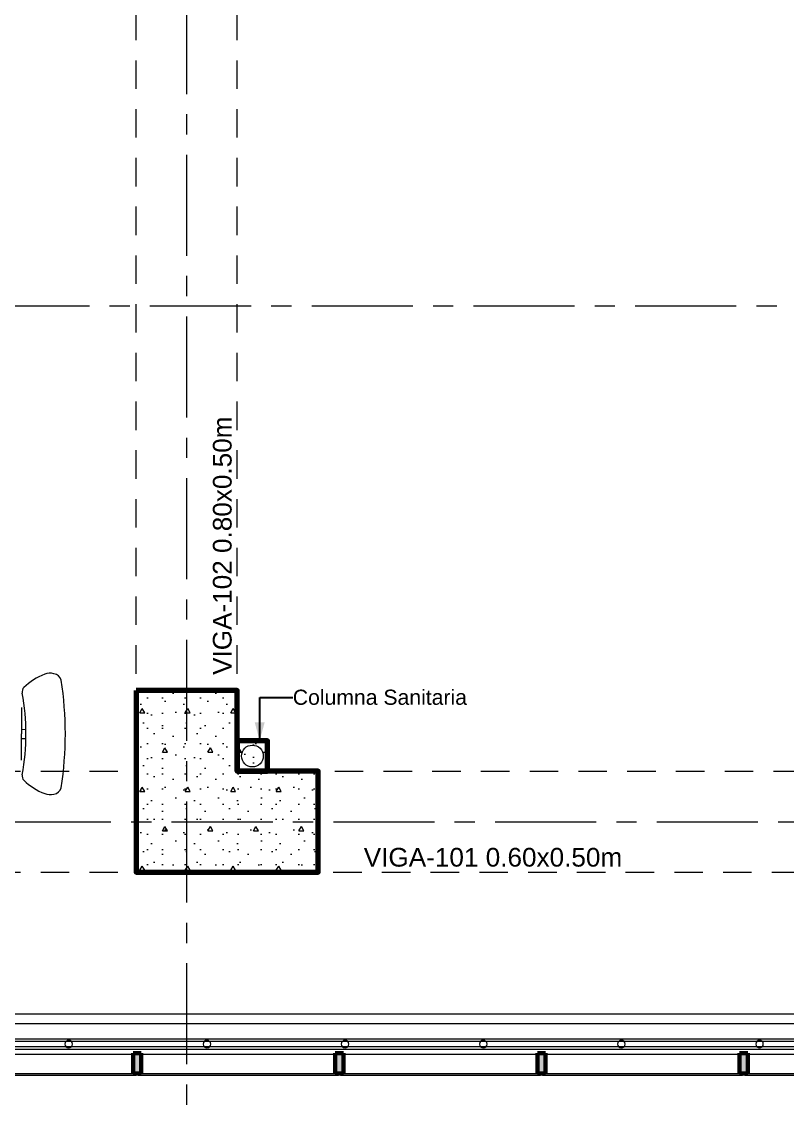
# Model space of a CAD drawing. Header units: inches. Extents: x -19 to 5698, y -728 to 92.
# Drawn here: x 200.5 to 204.29, y 6.05 to 11.41 of the extents above; entities that cross this region are included whole.
import ezdxf

# ---------------------------------------------------------------- set-up
doc = ezdxf.new("R2010")
doc.units = ezdxf.units.IN
doc.header["$MEASUREMENT"] = 0
doc.set_wipeout_variables(frame=1)
for name, pattern in [('Hidden Line', [0.195611, 0.141111, -0.0545]), ('Punto & Raya', [0.65, 0.5, -0.075, 0, -0.075]), ('Rayas', [0.282222, 0.141111, -0.141111]), ('Wipeout_Contour', [1, 0, -1])]:
    doc.linetypes.add(name, pattern=pattern)
doc.layers.get('0').update_dxf_attribs({"color": 61})
for name, color, linetype in [('02 _ ARQ _ ALB _ Ejes Generales', 251, 'Continuous'), ('02 _ ARQ _ ALB _ Mobiliario', 7, 'Continuous'), ('02 _ ARQ _ ZON _ Espacio.3D', 7, 'Continuous'), ('08 _ STR _ EXT _ 06 Columnas', 7, 'Continuous'), ('08 _ STR _ EXT _ 07 Losa Aligerada', 7, 'Continuous'), ('08 _ STR _ EXT _ 09 Vigas', 251, 'Continuous'), ('Acabado - Muros', 7, 'Continuous'), ('Estructura - 04 MURO', 7, 'Continuous'), ('Estructura - Carga', 7, 'Continuous'), ('Interior - Escaleras & Barandillas', 7, 'Continuous'), ('Marcador - Secciones', 7, 'Continuous'), ('MEP - HVAC', 7, 'Continuous'), ('Notas - Etiquetas', 7, 'Continuous')]:
    doc.layers.add(name, color=color, linetype=linetype)
doc.styles.add('Estilo_Generado_4', font='swisse.ttf')
doc.dimstyles.new('Estilo_Generado__8', dxfattribs={"dimtxt": 0.18, "dimasz": 0.0912, "dimexe": 0.18, "dimexo": 0.0625, "dimgap": 0, "dimtad": 0, "dimtih": 1, "dimtoh": 1, "dimdec": 4, "dimzin": 0, "dimdsep": 46, "dimcen": 0.09, "dimadec": 0, "dimazin": 0, "dimtfac": 1, "dimtdec": 4, "dimtmove": 0, "dimatfit": 3, "dimldrblk": 'ARROWHEAD_5', "dimfxl": 1, "dimtolj": 1, "dimtzin": 0, "dimarcsym": 0})

# ---------------------------------------------------------------- blocks, each defined once
blk = doc.blocks.new('ARROWHEAD_5')
at = {"linetype": 'Continuous', "lineweight": 0}
blk.add_hatch(color=0, dxfattribs=at).paths.add_polyline_path([(-1, 0.2679), (0, 0), (-1, -0.2679)])
at = {"color": 0, "linetype": 'Continuous', "lineweight": 0}
blk.add_line((0, 0), (-1, 0), dxfattribs=at)

msp = doc.modelspace()

# ---------------------------------------------------------------- hatches: boundary and pattern name
at = {"layer": '08 _ STR _ EXT _ 06 Columnas', "linetype": 'Continuous', "lineweight": 9}
h = msp.add_hatch(dxfattribs=at)
h.set_pattern_fill('HORMIGÓN_EN_MASA_0002', style=0, pattern_type=2)
h.set_pattern_definition([(0, (185.00004, 1e-08), (0, 0.3897114), [0.024375, -0.200625]), (0, (185.11254, 0.19486), (0, 0.3897114), [0.024375, -0.200625]), (60, (185.00004, 1e-08), (-0.3375, 0.194856), [0.024375, -0.200625]), (60, (185.22504, 1e-08), (-0.3375, 0.194856), [0.024375, -0.200625]), (120, (185.0244, 1e-08), (0.3375, 0.194856), [0.024375, -0.200625]), (120, (185.2494, 1e-08), (0.3375, 0.194856), [0.024375, -0.200625]), (0, (185.00004, 0.0375), (0, 0.075), [0, -0.075, 0, -0.1125]), (45, (185.03754, 0.0375), (-0.053033, 0.053033), [0, -0.05625, 0, -0.09375])])
h.paths.add_polyline_path([(201.07, 8.1), (201.07, 7.2), (201.97, 7.2), (201.97, 7.7), (201.57, 7.7), (201.57, 8.1)])
at = {"layer": 'Acabado - Muros', "linetype": 'Continuous', "lineweight": 9}
for points in [[(200.08, 6.195), (201.07, 6.195), (201.07, 6.205), (200.08, 6.205)], [(201.08, 6.195), (202.07, 6.195), (202.07, 6.205), (201.08, 6.205)], [(202.08, 6.195), (203.07, 6.195), (203.07, 6.205), (202.08, 6.205)], [(203.08, 6.195), (204.07, 6.195), (204.07, 6.205), (203.08, 6.205)], [(204.08, 6.195), (205.07, 6.195), (205.07, 6.205), (204.08, 6.205)]]:
    msp.add_hatch(color=250, dxfattribs=at).paths.add_polyline_path(points)
at = {"layer": 'Estructura - Carga', "linetype": 'Continuous', "lineweight": 13}
h = msp.add_hatch(dxfattribs=at)
h.set_pattern_fill('HORMIGÓN_ARMADO_0002', color=251, style=0, pattern_type=2)
h.set_pattern_definition([(0, (185.00004, 1e-08), (0, 0.311769), [0.03, -0.15]), (0, (185.09004, 0.1559), (0, 0.311769), [0.03, -0.15]), (60, (185.00004, 1e-08), (-0.27, 0.1558846), [0.03, -0.15]), (60, (185.18004, 1e-08), (-0.27, 0.1558846), [0.03, -0.15]), (120, (185.03004, 1e-08), (0.27, 0.1558846), [0.03, -0.15]), (120, (185.21004, 1e-08), (0.27, 0.1558846), [0.03, -0.15]), (0, (185.00004, 0.03), (0, 0.06), [0, -0.06, 0, -0.09]), (45, (185.03004, 0.03), (-0.0424264, 0.0424264), [0, -0.045, 0, -0.075])])
h.paths.add_polyline_path([(201.57, 7.7), (201.72, 7.7), (201.72, 7.85), (201.57, 7.85)])

# ---------------------------------------------------------------- linework, layer by layer
at = {"layer": '02 _ ARQ _ ALB _ Ejes Generales', "color": 251, "linetype": 'Punto & Raya', "lineweight": 13, "true_color": 0x636466}
msp.add_line((190.8454, 7.45), (239.57, 7.45), dxfattribs=at)
at = {"layer": '02 _ ARQ _ ALB _ Mobiliario', "color": 175, "linetype": 'Continuous', "lineweight": 13}
for p, q in [((200.5036, 8.015), (200.5036, 7.8846)), ((200.5036, 7.9072), (200.524, 7.9069)), ((200.5036, 7.7542), (200.5036, 7.8846)), ((200.5036, 7.862), (200.524, 7.8623))]:
    msp.add_line(p, q, dxfattribs=at)
for centre, major_axis, start_param, end_param in [((200.718, 7.9097), (0.2887, 0), 1.926573, 2.351051), ((200.6445, 8.1104), (0.0744, 0), 1.316199, 1.942315), ((200.6581, 8.1407), (0.0419, 0), 0.242579, 1.449866), ((199.0064, 7.885), (1.7134, 0), 6.282956, 6.439399), ((200.5347, 8.0936), (0.0287, 0), 2.3326, 3.380474), ((199.4025, 7.8905), (1.1218, 0), 6.277925, 6.459683), ((199.4025, 7.8787), (1.1218, 0), 6.106688, 6.288446), ((199.0064, 7.8842), (1.7134, 0), 6.126972, 6.283414), ((200.5347, 7.6756), (0.0287, 0), 2.902712, 3.950586), ((200.718, 7.8595), (0.2887, 0), 3.932134, 4.356613), ((200.6581, 7.6285), (0.0419, 0), 4.833319, 6.040606), ((200.6445, 7.6588), (0.0744, 0), 4.340871, 4.966987)]:
    msp.add_ellipse(centre, major_axis=major_axis, ratio=0.996858, start_param=start_param, end_param=end_param, dxfattribs=at)
at = {"layer": '02 _ ARQ _ ZON _ Espacio.3D', "color": 254, "linetype": 'Continuous', "lineweight": 0, "flags": 128}
for points in [[(205.0199, 6.5), (205.02, 18.6001), (193.32, 18.6001), (193.32, 6.5)], [(201.97, 7.2), (201.07, 7.2), (201.07, 8.1), (201.57, 8.1), (201.57, 7.7), (201.97, 7.7)]]:
    msp.add_lwpolyline(points, close=True, dxfattribs=at)
at = {"layer": '08 _ STR _ EXT _ 06 Columnas', "color": 7, "linetype": 'Continuous', "lineweight": 80, "flags": 128}
msp.add_lwpolyline([(201.07, 8.1), (201.07, 7.2), (201.97, 7.2), (201.97, 7.7), (201.57, 7.7), (201.57, 8.1)], close=True, dxfattribs=at)
at = {"layer": '08 _ STR _ EXT _ 09 Vigas', "color": 251, "linetype": 'Hidden Line', "lineweight": 13, "true_color": 0x636466}
for p, q in [((201.07, 7.7), (201.07, 16.9)), ((201.57, 7.7), (201.57, 16.9)), ((194.57, 7.7), (201.07, 7.7)), ((201.57, 7.7), (208.07, 7.7)), ((194.57, 7.2), (236.57, 7.2)), ((201.57, 7.2), (201.07, 7.2))]:
    msp.add_line(p, q, dxfattribs=at)
at = {"layer": 'Acabado - Muros', "color": 7, "linetype": 'Continuous', "lineweight": 60}
for p, q in [((201.095, 6.205), (201.055, 6.205)), ((202.095, 6.205), (202.055, 6.205)), ((203.095, 6.205), (203.055, 6.205)), ((204.095, 6.205), (204.055, 6.205))]:
    msp.add_line(p, q, dxfattribs=at)
at = {"layer": 'Acabado - Muros', "color": 7, "linetype": 'Continuous', "lineweight": 13, "flags": 128}
for points in [[(200.08, 6.195), (200.08, 6.205), (201.07, 6.205), (201.07, 6.195)], [(201.08, 6.195), (201.08, 6.205), (202.07, 6.205), (202.07, 6.195)], [(202.08, 6.195), (202.08, 6.205), (203.07, 6.205), (203.07, 6.195)], [(203.08, 6.195), (203.08, 6.205), (204.07, 6.205), (204.07, 6.195)], [(204.08, 6.195), (204.08, 6.205), (205.07, 6.205), (205.07, 6.195)]]:
    msp.add_lwpolyline(points, close=True, dxfattribs=at)
at = {"layer": 'Estructura - Carga', "color": 7, "linetype": 'Continuous', "lineweight": 80, "flags": 128}
msp.add_lwpolyline([(201.57, 7.7), (201.72, 7.7), (201.72, 7.85), (201.57, 7.85)], close=True, dxfattribs=at)
at = {"layer": 'Marcador - Secciones', "color": 251, "linetype": 'Punto & Raya', "lineweight": 13, "true_color": 0x636466}
msp.add_line((189.9384, 10.0018), (231.3507, 10.0018), dxfattribs=at)
at = {"layer": 'MEP - HVAC', "color": 7, "linetype": 'Continuous', "lineweight": 13, "flags": 128}
msp.add_lwpolyline([(201.645, 7.829, -1), (201.645, 7.721, -1)], format="xyb", close=True, dxfattribs=at)

# ---------------------------------------------------------------- texts
at = {"layer": 'Notas - Etiquetas', "color": 171, "linetype": 'Continuous', "lineweight": 13, "insert": (201.5434, 8.1763), "char_height": 0.0925, "attachment_point": 7, "rotation": 90, "style": 'Estilo_Generado_4'}
msp.add_mtext('\\A1;{\\pql;\\fSwis721 Ex BT|b0|i0|c0|p34;VIGA-102\\fSwis721 Ex BT|b0|i0|c0|p34; \\fSwis721 Ex BT|b0|i0|c0|p34;0.80\\fSwis721 Ex BT|b0|i0|c0|p34;x\\fSwis721 Ex BT|b0|i0|c0|p34;0.50\\fSwis721 Ex BT|b0|i0|c0|p34;m}', dxfattribs=at)
at = {"layer": 'Notas - Etiquetas', "color": 5, "linetype": 'Continuous', "lineweight": 35, "insert": (201.8446, 8.0654), "char_height": 0.075, "attachment_point": 4, "style": 'Estilo_Generado_4'}
msp.add_mtext('\\A1;{\\pql;\\fSwis721 Ex BT|b0|i0|c0|p34;Columna Sanitaria}', dxfattribs=at)
at = {"layer": 'Notas - Etiquetas', "color": 171, "linetype": 'Continuous', "lineweight": 13, "insert": (202.1957, 7.2267), "char_height": 0.0925, "attachment_point": 7, "style": 'Estilo_Generado_4'}
msp.add_mtext('\\A1;{\\pql;\\fSwis721 Ex BT|b0|i0|c0|p34;VIGA-101\\fSwis721 Ex BT|b0|i0|c0|p34; \\fSwis721 Ex BT|b0|i0|c0|p34;0.60\\fSwis721 Ex BT|b0|i0|c0|p34;x\\fSwis721 Ex BT|b0|i0|c0|p34;0.50\\fSwis721 Ex BT|b0|i0|c0|p34;m}', dxfattribs=at)

# ---------------------------------------------------------------- leaders
at = {"layer": 'Notas - Etiquetas', "color": 144, "linetype": 'Continuous', "lineweight": 13, "annotation_type": 0, "has_hookline": 1, "hookline_direction": 0, "text_width": 1.0171}
msp.add_leader([(201.681, 7.85), (201.681, 8.0654), (201.8446, 8.0654)], dimstyle='Estilo_Generado__8', dxfattribs=at)

# ---------------------------------------------------------------- wipeouts: each hides what was drawn before it
at = {"color": 254, "linetype": 'Wipeout_Contour', "lineweight": 0, "ltscale": 6499.459844}
msp.add_wipeout([(193.32, 6.3), (210.1488, 6.3), (210.1488, 6.45), (193.32, 6.45)], dxfattribs=at).dxf.layer = 'Estructura - 04 MURO'

# ---------------------------------------------------------------- next in the draw order: hatches: boundary and pattern name
at = {"layer": 'Acabado - Muros', "linetype": 'Continuous', "lineweight": 0}
for points in [[(201.055, 6.305), (201.055, 6.205), (201.095, 6.205), (201.095, 6.305)], [(202.055, 6.305), (202.055, 6.205), (202.095, 6.205), (202.095, 6.305)], [(203.055, 6.305), (203.055, 6.205), (203.095, 6.205), (203.095, 6.305)], [(204.055, 6.305), (204.055, 6.205), (204.095, 6.205), (204.095, 6.305)]]:
    msp.add_hatch(color=254, dxfattribs=at).paths.add_polyline_path(points)

# ---------------------------------------------------------------- next in the draw order: linework, layer by layer
at = {"layer": '02 _ ARQ _ ALB _ Ejes Generales', "color": 251, "linetype": 'Punto & Raya', "lineweight": 13, "true_color": 0x636466}
msp.add_line((201.32, 3.05), (201.32, 44.9), dxfattribs=at)
at = {"layer": '08 _ STR _ EXT _ 07 Losa Aligerada', "color": 7, "linetype": 'Rayas', "lineweight": 18, "flags": 128}
msp.add_lwpolyline([(193.22, 11.97, 1.049431), (198.7937, 6.3), (209.6003, 6.3), (209.6003, 6.2005), (214.7981, 6.2005), (214.7981, 7.2), (222.07, 7.2), (222.07, 5.6637), (223.2699, 5.6637), (223.2699, 4.2), (228.3699, 4.2), (228.3699, 5.6637), (229.57, 5.6637), (229.57, 7.2), (236.57, 7.2), (236.57, 14.9999), (236.57, 15.1499), (236.57, 15.1499), (236.57, 15.7999), (236.57, 15.7999), (236.57, 18.1001), (236.57, 20.35), (234.07, 20.35), (231.67, 20.35), (231.67, 22.35), (231.67, 22.6), (231.67, 24.5), (231.67, 24.75), (231.67, 26.75), (236.57, 26.75), (236.57, 29.7), (236.57, 35.2005), (236.57, 39.9), (228.67, 39.9), (223.5529, 39.9), (223.5529, 40.9), (218.9324, 40.9), (218.9324, 39.9), (208.37, 39.9), (208.37, 41.4352), (207.42, 41.4352), (207.42, 42.9), (202.22, 42.9), (202.22, 41.4352), (201.2699, 41.4352), (201.2699, 39.9), (196.2701, 39.9), (196.2701, 41.1), (192.8701, 41.1), (192.8701, 37.7), (194.07, 37.7), (194.07, 33.9), (193.17, 33.9), (193.17, 21.2663), (193.22, 21.2663)], format="xyb", close=True, dxfattribs=at)
at = {"layer": '08 _ STR _ EXT _ 07 Losa Aligerada', "color": 7, "linetype": 'Continuous', "lineweight": 18, "flags": 128}
msp.add_lwpolyline([(208.37, 42.6544), (207.42, 42.6544), (207.42, 42.9), (202.22, 42.9), (202.22, 42.6544), (201.2699, 42.6544), (201.2699, 39.9), (196.1201, 39.9), (196.1201, 40.95), (193.0201, 40.95), (193.0201, 37.7), (194.1639, 37.7), (194.1639, 33.9), (193.17, 33.9), (193.17, 23.8932), (193.17, 6.3), (212.718, 6.3)], dxfattribs=at)
at = {"layer": 'Acabado - Muros', "color": 7, "linetype": 'Continuous', "lineweight": 60}
for p, q in [((201.055, 6.305), (201.055, 6.205)), ((201.095, 6.305), (201.055, 6.305)), ((201.095, 6.305), (201.095, 6.205)), ((202.095, 6.305), (202.055, 6.305)), ((202.055, 6.305), (202.055, 6.205)), ((202.095, 6.305), (202.095, 6.205)), ((203.055, 6.305), (203.055, 6.205)), ((203.095, 6.305), (203.055, 6.305)), ((203.095, 6.305), (203.095, 6.205)), ((204.095, 6.305), (204.055, 6.305)), ((204.055, 6.305), (204.055, 6.205)), ((204.095, 6.305), (204.095, 6.205))]:
    msp.add_line(p, q, dxfattribs=at)
at = {"layer": 'Estructura - 04 MURO', "color": 7, "linetype": 'Continuous', "lineweight": 13, "flags": 128}
for points in [[(210.1488, 6.45), (193.32, 6.45)], [(193.17, 6.3), (210.1488, 6.3)]]:
    msp.add_lwpolyline(points, dxfattribs=at)
at = {"layer": 'Interior - Escaleras & Barandillas', "color": 161, "linetype": 'Continuous', "lineweight": 13}
for p, q in [((206.8867, 6.375), (193.2825, 6.375)), ((193.2075, 6.3375), (206.8867, 6.3375)), ((193.2075, 6.3375), (206.8867, 6.3375)), ((193.2075, 6.3375), (206.8867, 6.3375)), ((206.8867, 6.3625), (193.2325, 6.3625)), ((206.8867, 6.3625), (193.2325, 6.3625)), ((206.8867, 6.3625), (193.2325, 6.3625)), ((193.2825, 6.325), (206.8867, 6.325))]:
    msp.add_line(p, q, dxfattribs=at)
at = {"layer": 'Interior - Escaleras & Barandillas', "color": 161, "linetype": 'Continuous', "lineweight": 13, "flags": 128}
for points in [[(200.7367, 6.3688, 1), (200.7367, 6.3313, 1)], [(201.42, 6.3688, 1), (201.42, 6.3313, 1)], [(202.1034, 6.3688, 1), (202.1034, 6.3313, 1)], [(202.7867, 6.3688, 1), (202.7867, 6.3313, 1)], [(203.47, 6.3688, 1), (203.47, 6.3313, 1)], [(204.1534, 6.3688, 1), (204.1534, 6.3313, 1)]]:
    msp.add_lwpolyline(points, format="xyb", close=True, dxfattribs=at)

doc.saveas('drawing.dxf')
